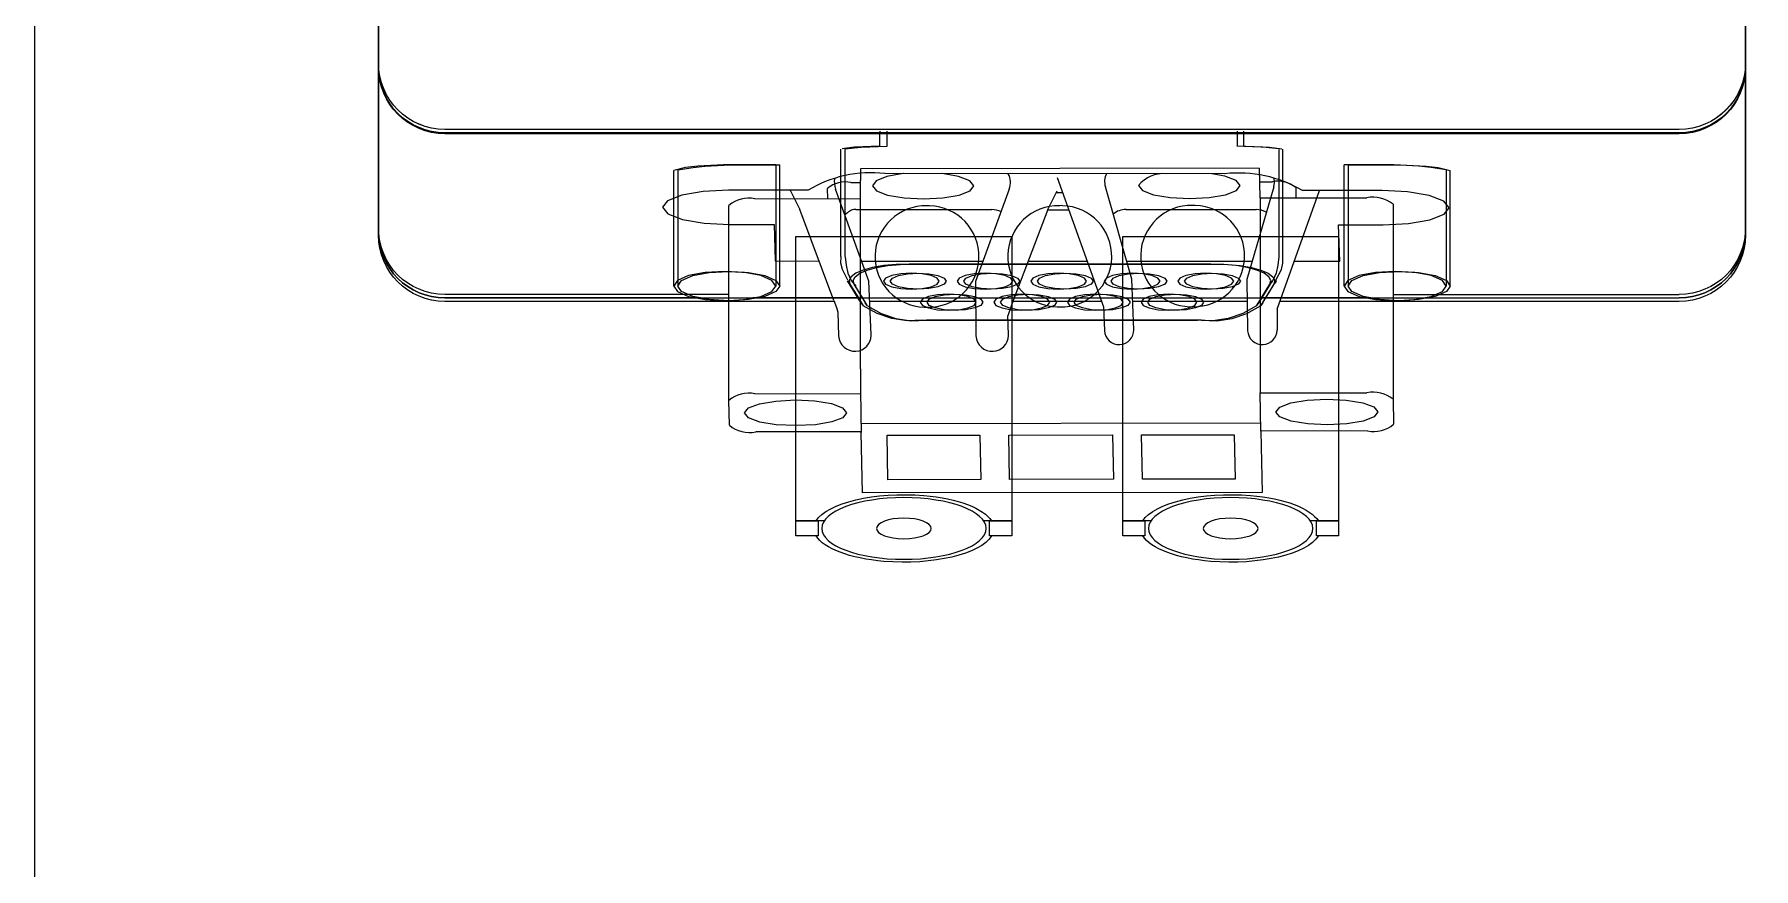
# Model space of a CAD drawing. Extents: x 2 to 47.7, y 0.2 to 35.3.
# Drawn here: x 27.998 to 30.586, y 13.795 to 15.05 of the extents above; entities that cross this region are included whole.
import ezdxf

# ---------------------------------------------------------------- set-up
doc = ezdxf.new("R2010")
doc.units = 0
doc.header["$MEASUREMENT"] = 0
for name, color, linetype in [('3_01__NONE_REFER_TO_NOTE_4', 7, 'CONTINUOUS'), ('3_02__EIA-232__1', 7, 'CONTINUOUS'), ('3_03__EIA-485__4-WIRE___2', 7, 'CONTINUOUS'), ('3_04__FIBER_OPTIC__200_U_0', 7, 'CONTINUOUS'), ('3_05__FIBER_OPTIC__62_5_U_', 7, 'CONTINUOUS'), ('3_06__EIA-485__2-WIRE___5', 7, 'CONTINUOUS'), ('5_00_DWG', 7, 'CONTINUOUS')]:
    doc.layers.add(name, color=color, linetype=linetype)

msp = doc.modelspace()

# ---------------------------------------------------------------- linework, layer by layer
at = {"layer": '3_01__NONE_REFER_TO_NOTE_4', "color": 250}
msp.add_open_spline([(30.5739, 14.7537), (30.5739, 14.6984), (30.5291, 14.6537), (30.4739, 14.6537), (30.4739, 14.6537), (28.6157, 14.6537), (28.6157, 14.6537), (28.5605, 14.6537), (28.5157, 14.6984), (28.5157, 14.7537), (28.5157, 14.7537), (28.5157, 19.5922), (28.5157, 19.5922), (28.5157, 19.6475), (28.5605, 19.6922), (28.6157, 19.6922), (28.6157, 19.6922), (30.4739, 19.6922), (30.4739, 19.6922), (30.5291, 19.6922), (30.5739, 19.6475), (30.5739, 19.5922), (30.5739, 19.5922), (30.5739, 14.7537), (30.5739, 14.7537)], degree=3, knots=[0, 0, 0, 0, 1, 1, 1, 2, 2, 2, 3, 3, 3, 4, 4, 4, 5, 5, 5, 6, 6, 6, 7, 7, 7, 8, 8, 8, 8], dxfattribs=at)
at = {"layer": '3_02__EIA-232__1', "color": 250}
for points in [[(29.2708, 14.8962), (29.2709, 14.9044)], [(29.2708, 14.8822), (29.2708, 14.8962)], [(29.8084, 14.9044), (29.8085, 14.8962)], [(29.8085, 14.8962), (29.8085, 14.8822)], [(29.212, 14.7158), (29.212, 14.8777)], [(29.2708, 14.8822), (29.2321, 14.8804), (29.2138, 14.8782)], [(29.271, 14.8814), (29.2708, 14.8822)], [(29.8085, 14.8822), (29.8084, 14.8814)], [(29.8715, 14.8782), (29.8472, 14.8804), (29.8085, 14.8822)], [(29.8715, 14.8771), (29.8715, 14.7158)], [(29.035, 14.8537), (28.9964, 14.8518), (28.9782, 14.8498), (28.9602, 14.8452)], [(28.9602, 14.6715), (28.9602, 14.8452)], [(29.114, 14.8537), (29.035, 14.8537)], [(29.114, 14.8537), (29.114, 14.6715)], [(29.9694, 14.6715), (29.9694, 14.8537)], [(30.0443, 14.8537), (29.9694, 14.8537)], [(30.1233, 14.8462), (30.1002, 14.8499), (30.0823, 14.8518), (30.0443, 14.8537)], [(30.1233, 14.8462), (30.1233, 14.6715)], [(29.2226, 14.6803), (29.2142, 14.6967), (29.212, 14.7062), (29.2123, 14.7158)], [(29.3146, 14.7047), (29.2951, 14.704), (29.2764, 14.7023), (29.2596, 14.6994), (29.2454, 14.6955), (29.2345, 14.6908), (29.2274, 14.6855), (29.2244, 14.6799), (29.2256, 14.6743)], [(29.7689, 14.7047), (29.3146, 14.7047)], [(29.8578, 14.6743), (29.8591, 14.6799), (29.8561, 14.6855), (29.849, 14.6908), (29.8381, 14.6955), (29.8238, 14.6994), (29.8071, 14.7023), (29.7884, 14.704), (29.7689, 14.7047)], [(29.8711, 14.7154), (29.8699, 14.7031), (29.8673, 14.6911), (29.8623, 14.6798), (29.8552, 14.6714)], [(28.9602, 14.6715), (28.966, 14.6632), (28.9827, 14.6559), (28.9946, 14.6537), (29.0077, 14.6512), (29.0371, 14.6495), (29.0666, 14.6512), (29.0796, 14.6537), (29.0915, 14.6559), (29.1082, 14.6632), (29.114, 14.6715), (29.1082, 14.68), (29.0915, 14.6872), (29.0666, 14.692), (29.0371, 14.6937), (29.0077, 14.692), (28.9827, 14.6872), (28.966, 14.68), (28.9602, 14.6715), (28.9602, 14.6715)], [(29.2422, 14.6467), (29.2221, 14.6794)], [(29.2221, 14.6794), (29.2229, 14.6781), (29.2256, 14.6743)], [(29.2761, 14.679), (29.2793, 14.6744), (29.2884, 14.6704), (29.3021, 14.6678), (29.3181, 14.6669), (29.3343, 14.6678), (29.3479, 14.6704), (29.357, 14.6744), (29.3601, 14.679), (29.357, 14.6836), (29.3479, 14.6875), (29.3343, 14.6901), (29.3181, 14.691), (29.3021, 14.6901), (29.2884, 14.6875), (29.2793, 14.6836), (29.2761, 14.679), (29.2761, 14.679)], [(29.3868, 14.679), (29.3901, 14.6744), (29.3992, 14.6704), (29.4128, 14.6678), (29.4289, 14.6669), (29.445, 14.6678), (29.4586, 14.6704), (29.4678, 14.6744), (29.471, 14.679), (29.4678, 14.6836), (29.4586, 14.6875), (29.445, 14.6901), (29.4289, 14.691), (29.4128, 14.6901), (29.3992, 14.6875), (29.3901, 14.6836), (29.3868, 14.679), (29.3868, 14.679)], [(29.4977, 14.679), (29.5009, 14.6744), (29.51, 14.6704), (29.5236, 14.6678), (29.5397, 14.6669), (29.5558, 14.6678), (29.5694, 14.6704), (29.5786, 14.6744), (29.5817, 14.679), (29.5786, 14.6836), (29.5694, 14.6875), (29.5558, 14.6901), (29.5397, 14.691), (29.5236, 14.6901), (29.51, 14.6875), (29.5009, 14.6836), (29.4977, 14.679), (29.4977, 14.679)], [(29.6084, 14.679), (29.6116, 14.6744), (29.6207, 14.6704), (29.6343, 14.6678), (29.6504, 14.6669), (29.6665, 14.6678), (29.6801, 14.6704), (29.6893, 14.6744), (29.6925, 14.679), (29.6893, 14.6836), (29.6801, 14.6875), (29.6665, 14.6901), (29.6504, 14.691), (29.6343, 14.6901), (29.6207, 14.6875), (29.6116, 14.6836), (29.6084, 14.679), (29.6084, 14.679)], [(29.7192, 14.679), (29.7224, 14.6744), (29.7315, 14.6704), (29.7451, 14.6678), (29.7612, 14.6669), (29.7773, 14.6678), (29.791, 14.6704), (29.8001, 14.6744), (29.8033, 14.679), (29.8001, 14.6836), (29.791, 14.6875), (29.7773, 14.6901), (29.7612, 14.691), (29.7451, 14.6901), (29.7315, 14.6875), (29.7224, 14.6836), (29.7192, 14.679), (29.7192, 14.679)], [(29.8614, 14.6794), (29.8413, 14.6467)], [(29.8614, 14.6794), (29.8606, 14.6781), (29.8578, 14.6743)], [(29.9694, 14.6715), (29.9753, 14.6632), (29.992, 14.6559), (30.0039, 14.6537), (30.0169, 14.6512), (30.0464, 14.6495), (30.0758, 14.6512), (30.0888, 14.6537), (30.1007, 14.6559), (30.1175, 14.6632), (30.1233, 14.6715), (30.1175, 14.68), (30.1007, 14.6872), (30.0758, 14.692), (30.0464, 14.6937), (30.0169, 14.692), (29.992, 14.6872), (29.9753, 14.68), (29.9694, 14.6715), (29.9694, 14.6715)], [(28.9946, 14.6537), (28.6157, 14.6537)], [(29.2383, 14.6537), (29.0796, 14.6537)], [(29.2256, 14.6743), (29.2383, 14.6537), (29.2457, 14.6416)], [(29.3315, 14.6472), (29.3346, 14.6425), (29.3438, 14.6386), (29.3574, 14.636), (29.3735, 14.6351), (29.3896, 14.636), (29.4033, 14.6386), (29.4124, 14.6425), (29.4156, 14.6472), (29.4124, 14.6518), (29.4033, 14.6557), (29.3896, 14.6583), (29.3735, 14.6592), (29.3574, 14.6583), (29.3438, 14.6557), (29.3346, 14.6518), (29.3315, 14.6472), (29.3315, 14.6472)], [(29.4422, 14.6472), (29.4454, 14.6425), (29.4546, 14.6386), (29.4682, 14.636), (29.4843, 14.6351), (29.5004, 14.636), (29.514, 14.6386), (29.5232, 14.6425), (29.5264, 14.6472), (29.5232, 14.6518), (29.514, 14.6557), (29.5004, 14.6583), (29.4843, 14.6592), (29.4682, 14.6583), (29.4546, 14.6557), (29.4454, 14.6518), (29.4422, 14.6472), (29.4422, 14.6472)], [(29.553, 14.6472), (29.5562, 14.6425), (29.5653, 14.6386), (29.5789, 14.636), (29.5951, 14.6351), (29.6112, 14.636), (29.6248, 14.6386), (29.6339, 14.6425), (29.6371, 14.6472), (29.6339, 14.6518), (29.6248, 14.6557), (29.6112, 14.6583), (29.5951, 14.6592), (29.5789, 14.6583), (29.5653, 14.6557), (29.5562, 14.6518), (29.553, 14.6472), (29.553, 14.6472)], [(29.6638, 14.6472), (29.667, 14.6425), (29.6761, 14.6386), (29.6898, 14.636), (29.7059, 14.6351), (29.7219, 14.636), (29.7356, 14.6386), (29.7447, 14.6425), (29.7479, 14.6472), (29.7447, 14.6518), (29.7356, 14.6557), (29.7219, 14.6583), (29.7059, 14.6592), (29.6898, 14.6583), (29.6761, 14.6557), (29.667, 14.6518), (29.6638, 14.6472), (29.6638, 14.6472)], [(29.8377, 14.6416), (29.8451, 14.6537), (29.8578, 14.6743)], [(30.0039, 14.6537), (29.8451, 14.6537)], [(29.2422, 14.6467), (29.243, 14.6454), (29.2457, 14.6416)], [(29.3346, 14.6202), (29.3115, 14.6193), (29.2887, 14.6227), (29.2665, 14.6302), (29.2457, 14.6416)], [(29.8377, 14.6416), (29.8169, 14.6302), (29.7948, 14.6227), (29.7719, 14.6193), (29.7488, 14.6202)], [(29.8377, 14.6416), (29.8405, 14.6454), (29.8413, 14.6467)], [(29.3346, 14.6202), (29.7488, 14.6202)]]:
    msp.add_lwpolyline(points, dxfattribs=at)
for points, knots in [([(30.1007, 14.6537), (30.1007, 14.6537), (30.4739, 14.6537), (30.4739, 14.6537), (30.5291, 14.6537), (30.5739, 14.6984), (30.5739, 14.7537), (30.5739, 14.7537), (30.5739, 19.5922), (30.5739, 19.5922), (30.5739, 19.6475), (30.5291, 19.6922), (30.4739, 19.6922), (30.4739, 19.6922), (28.6157, 19.6922), (28.6157, 19.6922), (28.5605, 19.6922), (28.5157, 19.6475), (28.5157, 19.5922), (28.5157, 19.5922), (28.5157, 14.7537), (28.5157, 14.7537), (28.5157, 14.6984), (28.5605, 14.6537), (28.6157, 14.6537)], [0, 0, 0, 0, 1, 1, 1, 2, 2, 2, 3, 3, 3, 4, 4, 4, 5, 5, 5, 6, 6, 6, 7, 7, 7, 8, 8, 8, 8]), ([(30.5738, 15.0072), (30.5738, 14.9519), (30.529, 14.9072), (30.4738, 14.9072), (30.4738, 14.9072), (28.6156, 14.9072), (28.6156, 14.9072), (28.5604, 14.9072), (28.5156, 14.9519), (28.5156, 15.0072)], [0, 0, 0, 0, 1, 1, 1, 2, 2, 2, 3, 3, 3, 3])]:
    msp.add_open_spline(points, degree=3, knots=knots, dxfattribs=at)
at = {"layer": '3_03__EIA-485__4-WIRE___2', "color": 250}
for points in [[(29.2811, 14.9044), (29.281, 14.8962)], [(29.281, 14.8962), (29.281, 14.8822)], [(29.8187, 14.8962), (29.8186, 14.9044)], [(29.8187, 14.8822), (29.8187, 14.8962)], [(29.2181, 14.8782), (29.2423, 14.8804), (29.281, 14.8822)], [(29.2181, 14.8771), (29.2181, 14.7158)], [(29.281, 14.8822), (29.2812, 14.8814)], [(29.8185, 14.8814), (29.8187, 14.8822)], [(29.8187, 14.8822), (29.8574, 14.8804), (29.8758, 14.8782)], [(29.8775, 14.7158), (29.8775, 14.8777)], [(28.9663, 14.8462), (28.9894, 14.8499), (29.0072, 14.8518), (29.0452, 14.8537)], [(28.9663, 14.8462), (28.9663, 14.6715)], [(29.0452, 14.8537), (29.1201, 14.8537)], [(29.1201, 14.6715), (29.1201, 14.8537)], [(29.9755, 14.8537), (29.9755, 14.6715)], [(29.9755, 14.8537), (30.0545, 14.8537)], [(30.0545, 14.8537), (30.0932, 14.8518), (30.1113, 14.8498), (30.1293, 14.8452)], [(30.1293, 14.6715), (30.1293, 14.8452)], [(29.2185, 14.7154), (29.2197, 14.7031), (29.2223, 14.6911), (29.2272, 14.6798), (29.2343, 14.6714)], [(29.2318, 14.6743), (29.2304, 14.6799), (29.2335, 14.6855), (29.2405, 14.6908), (29.2515, 14.6955), (29.2657, 14.6994), (29.2824, 14.7023), (29.3011, 14.704), (29.3206, 14.7047)], [(29.3206, 14.7047), (29.775, 14.7047)], [(29.775, 14.7047), (29.7945, 14.704), (29.8132, 14.7023), (29.83, 14.6994), (29.8442, 14.6955), (29.8551, 14.6908), (29.8621, 14.6855), (29.8652, 14.6799), (29.8639, 14.6743)], [(29.8669, 14.6803), (29.8754, 14.6967), (29.8775, 14.7062), (29.8772, 14.7158)], [(29.1201, 14.6715), (29.1142, 14.6632), (29.0976, 14.6559), (29.0857, 14.6537), (29.0726, 14.6512), (29.0432, 14.6495), (29.0138, 14.6512), (29.0007, 14.6537), (28.9888, 14.6559), (28.9721, 14.6632), (28.9663, 14.6715), (28.9721, 14.68), (28.9888, 14.6872), (29.0138, 14.692), (29.0432, 14.6937), (29.0726, 14.692), (29.0976, 14.6872), (29.1142, 14.68), (29.1201, 14.6715), (29.1201, 14.6715)], [(29.2282, 14.6794), (29.2483, 14.6467)], [(29.2282, 14.6794), (29.229, 14.6781), (29.2318, 14.6743)], [(29.3703, 14.679), (29.3672, 14.6744), (29.3581, 14.6704), (29.3445, 14.6678), (29.3284, 14.6669), (29.3123, 14.6678), (29.2986, 14.6704), (29.2895, 14.6744), (29.2863, 14.679), (29.2895, 14.6836), (29.2986, 14.6875), (29.3123, 14.6901), (29.3284, 14.691), (29.3445, 14.6901), (29.3581, 14.6875), (29.3672, 14.6836), (29.3703, 14.679), (29.3703, 14.679)], [(29.4811, 14.679), (29.4779, 14.6744), (29.4688, 14.6704), (29.4552, 14.6678), (29.4391, 14.6669), (29.423, 14.6678), (29.4094, 14.6704), (29.4002, 14.6744), (29.3971, 14.679), (29.4002, 14.6836), (29.4094, 14.6875), (29.423, 14.6901), (29.4391, 14.691), (29.4552, 14.6901), (29.4688, 14.6875), (29.4779, 14.6836), (29.4811, 14.679), (29.4811, 14.679)], [(29.5919, 14.679), (29.5887, 14.6744), (29.5796, 14.6704), (29.566, 14.6678), (29.5499, 14.6669), (29.5338, 14.6678), (29.5202, 14.6704), (29.511, 14.6744), (29.5078, 14.679), (29.511, 14.6836), (29.5202, 14.6875), (29.5338, 14.6901), (29.5499, 14.691), (29.566, 14.6901), (29.5796, 14.6875), (29.5887, 14.6836), (29.5919, 14.679), (29.5919, 14.679)], [(29.7027, 14.679), (29.6994, 14.6744), (29.6903, 14.6704), (29.6767, 14.6678), (29.6606, 14.6669), (29.6445, 14.6678), (29.6309, 14.6704), (29.6217, 14.6744), (29.6186, 14.679), (29.6217, 14.6836), (29.6309, 14.6875), (29.6445, 14.6901), (29.6606, 14.691), (29.6767, 14.6901), (29.6903, 14.6875), (29.6994, 14.6836), (29.7027, 14.679), (29.7027, 14.679)], [(29.8135, 14.679), (29.8103, 14.6744), (29.8011, 14.6704), (29.7875, 14.6678), (29.7714, 14.6669), (29.7553, 14.6678), (29.7417, 14.6704), (29.7326, 14.6744), (29.7294, 14.679), (29.7326, 14.6836), (29.7417, 14.6875), (29.7553, 14.6901), (29.7714, 14.691), (29.7875, 14.6901), (29.8011, 14.6875), (29.8103, 14.6836), (29.8135, 14.679), (29.8135, 14.679)], [(29.8473, 14.6467), (29.8674, 14.6794)], [(29.8674, 14.6794), (29.8666, 14.6781), (29.8639, 14.6743)], [(30.1293, 14.6715), (30.1235, 14.6632), (30.1069, 14.6559), (30.0949, 14.6537), (30.0818, 14.6512), (30.0524, 14.6495), (30.0229, 14.6512), (30.0099, 14.6537), (29.998, 14.6559), (29.9814, 14.6632), (29.9755, 14.6715), (29.9814, 14.68), (29.998, 14.6872), (30.0229, 14.692), (30.0524, 14.6937), (30.0818, 14.692), (30.1069, 14.6872), (30.1235, 14.68), (30.1293, 14.6715), (30.1293, 14.6715)], [(29.0858, 14.6537), (29.2445, 14.6537)], [(29.2518, 14.6416), (29.2444, 14.6537), (29.2318, 14.6743)], [(29.4257, 14.6472), (29.4225, 14.6425), (29.4135, 14.6386), (29.3997, 14.636), (29.3837, 14.6351), (29.3676, 14.636), (29.3539, 14.6386), (29.3448, 14.6425), (29.3417, 14.6472), (29.3448, 14.6518), (29.3539, 14.6557), (29.3676, 14.6583), (29.3837, 14.6592), (29.3997, 14.6583), (29.4135, 14.6557), (29.4225, 14.6518), (29.4257, 14.6472), (29.4257, 14.6472)], [(29.5366, 14.6472), (29.5334, 14.6425), (29.5242, 14.6386), (29.5106, 14.636), (29.4945, 14.6351), (29.4784, 14.636), (29.4648, 14.6386), (29.4556, 14.6425), (29.4524, 14.6472), (29.4556, 14.6518), (29.4648, 14.6557), (29.4784, 14.6583), (29.4945, 14.6592), (29.5106, 14.6583), (29.5242, 14.6557), (29.5334, 14.6518), (29.5366, 14.6472), (29.5366, 14.6472)], [(29.6473, 14.6472), (29.6441, 14.6425), (29.635, 14.6386), (29.6214, 14.636), (29.6053, 14.6351), (29.5892, 14.636), (29.5755, 14.6386), (29.5664, 14.6425), (29.5632, 14.6472), (29.5664, 14.6518), (29.5755, 14.6557), (29.5892, 14.6583), (29.6053, 14.6592), (29.6214, 14.6583), (29.635, 14.6557), (29.6441, 14.6518), (29.6473, 14.6472), (29.6473, 14.6472)], [(29.7581, 14.6472), (29.7549, 14.6425), (29.7457, 14.6386), (29.7321, 14.636), (29.716, 14.6351), (29.6999, 14.636), (29.6863, 14.6386), (29.6771, 14.6425), (29.6739, 14.6472), (29.6771, 14.6518), (29.6863, 14.6557), (29.6999, 14.6583), (29.716, 14.6592), (29.7321, 14.6583), (29.7457, 14.6557), (29.7549, 14.6518), (29.7581, 14.6472), (29.7581, 14.6472)], [(29.8639, 14.6743), (29.8512, 14.6537), (29.8438, 14.6416)], [(29.8513, 14.6537), (30.01, 14.6537)], [(30.095, 14.6537), (30.4739, 14.6537)], [(29.2518, 14.6416), (29.2491, 14.6454), (29.2483, 14.6467)], [(29.2518, 14.6416), (29.2727, 14.6302), (29.2947, 14.6227), (29.3177, 14.6193), (29.3407, 14.6202)], [(29.7549, 14.6202), (29.778, 14.6193), (29.8009, 14.6227), (29.823, 14.6302), (29.8438, 14.6416)], [(29.8473, 14.6467), (29.8465, 14.6454), (29.8438, 14.6416)], [(29.7549, 14.6202), (29.3407, 14.6202)]]:
    msp.add_lwpolyline(points, dxfattribs=at)
for points, knots in [([(28.9889, 14.6537), (28.9889, 14.6537), (28.6158, 14.6537), (28.6158, 14.6537), (28.5605, 14.6537), (28.5158, 14.6984), (28.5158, 14.7537), (28.5158, 14.7537), (28.5158, 19.5922), (28.5158, 19.5922), (28.5158, 19.6475), (28.5605, 19.6922), (28.6158, 19.6922), (28.6158, 19.6922), (30.4739, 19.6922), (30.4739, 19.6922), (30.5292, 19.6922), (30.5739, 19.6475), (30.5739, 19.5922), (30.5739, 19.5922), (30.5739, 14.7537), (30.5739, 14.7537), (30.5739, 14.6984), (30.5292, 14.6537), (30.4739, 14.6537)], [0, 0, 0, 0, 1, 1, 1, 2, 2, 2, 3, 3, 3, 4, 4, 4, 5, 5, 5, 6, 6, 6, 7, 7, 7, 8, 8, 8, 8]), ([(30.5739, 15.002), (30.5739, 14.9468), (30.5291, 14.902), (30.4739, 14.902), (30.4739, 14.902), (28.6157, 14.902), (28.6157, 14.902), (28.5605, 14.902), (28.5157, 14.9468), (28.5157, 15.002)], [0, 0, 0, 0, 1, 1, 1, 2, 2, 2, 3, 3, 3, 3])]:
    msp.add_open_spline(points, degree=3, knots=knots, dxfattribs=at)
at = {"layer": '3_04__FIBER_OPTIC__200_U_0', "color": 250}
for points in [[(29.306, 14.8407), (29.3059, 14.8407), (29.2812, 14.8364), (29.2649, 14.83), (29.2593, 14.8225), (29.2653, 14.8149), (29.2821, 14.8085), (29.307, 14.8042), (29.3363, 14.8027), (29.3654, 14.8042), (29.3901, 14.8085), (29.4064, 14.8148), (29.412, 14.8224)], [(29.79, 14.8405), (29.278, 14.8407)], [(29.412, 14.8224), (29.406, 14.8299), (29.3892, 14.8364), (29.3643, 14.8407), (29.3641, 14.8407)], [(29.5377, 14.8349), (29.6075, 14.6401)], [(29.6599, 14.8229), (29.666, 14.8153), (29.6828, 14.8089), (29.7077, 14.8046), (29.737, 14.8031), (29.7663, 14.8046), (29.791, 14.8088), (29.8073, 14.8152), (29.8129, 14.8228), (29.8069, 14.8304), (29.7901, 14.8368), (29.7703, 14.8405)], [(29.8636, 14.8206), (29.8648, 14.8272), (29.8643, 14.8337)], [(29.0428, 14.8158), (29.0046, 14.8138), (28.9723, 14.8082), (28.9509, 14.7999), (28.9436, 14.79), (28.9515, 14.7801), (28.9734, 14.7717), (29.006, 14.7661), (29.0444, 14.7641)], [(29.1627, 14.8157), (29.0428, 14.8158)], [(29.1361, 14.815), (29.136, 14.8157)], [(29.1361, 14.815), (29.1502, 14.7868)], [(29.2541, 14.6787), (29.2037, 14.8175)], [(29.4653, 14.8174), (29.4144, 14.6786)], [(29.5233, 14.7866), (29.5376, 14.8148)], [(29.5364, 14.8124), (29.5457, 14.8124)], [(29.6501, 14.6817), (29.6101, 14.8207)], [(29.8636, 14.8206), (29.8229, 14.6816)], [(29.8687, 14.6367), (29.9323, 14.8153)], [(30.0267, 14.8153), (29.9069, 14.8153)], [(30.0283, 14.7636), (30.0665, 14.7655), (30.0988, 14.7711), (30.1202, 14.7795), (30.1275, 14.7894), (30.1196, 14.7993), (30.0977, 14.8077), (30.0651, 14.8133), (30.0267, 14.8153)], [(29.2013, 14.65), (29.1502, 14.7868)], [(29.2342, 14.7867), (29.4393, 14.7866)], [(29.3132, 14.7867), (29.3132, 14.7864)], [(29.3632, 14.7864), (29.3632, 14.7867)], [(29.3649, 14.7864), (29.3649, 14.7867)], [(29.5233, 14.7866), (29.4713, 14.6498)], [(29.5232, 14.7863), (29.5551, 14.7863)], [(29.6412, 14.7867), (29.837, 14.7866)], [(29.7132, 14.7867), (29.7132, 14.7862)], [(29.7632, 14.7862), (29.7632, 14.7866)], [(29.7649, 14.7862), (29.7649, 14.7866)], [(29.0444, 14.7641), (29.1114, 14.7641)], [(29.1114, 14.7641), (29.113, 14.7093)], [(29.963, 14.7088), (29.9613, 14.7636)], [(29.9613, 14.7636), (30.0283, 14.7636)], [(29.113, 14.7093), (29.1792, 14.7092)], [(29.243, 14.7092), (29.4256, 14.7091)], [(29.4938, 14.7091), (29.5828, 14.709)], [(29.6422, 14.709), (29.8309, 14.7089)], [(29.8944, 14.7089), (29.963, 14.7088)], [(29.2577, 14.5982), (29.2541, 14.6787)], [(29.4144, 14.6786), (29.4152, 14.5965)], [(29.653, 14.6058), (29.6501, 14.6817)], [(29.8229, 14.6816), (29.8242, 14.6044)], [(29.2013, 14.65), (29.2051, 14.6395), (29.2074, 14.6323)], [(29.2074, 14.6323), (29.2085, 14.5966)], [(29.4147, 14.6485), (29.2554, 14.6485)], [(29.4644, 14.598), (29.4635, 14.6267)], [(29.6045, 14.6485), (29.4708, 14.6485)], [(29.6075, 14.6401), (29.6086, 14.6045)], [(29.8235, 14.6485), (29.6514, 14.6485)], [(29.8687, 14.6367), (29.8686, 14.605)], [(29.2577, 14.5974), (29.2577, 14.5982)], [(29.4644, 14.5973), (29.4644, 14.598)]]:
    msp.add_lwpolyline(points, dxfattribs=at)
for points, knots in [([(29.2019, 14.6485), (29.2019, 14.6485), (28.6158, 14.6485), (28.6158, 14.6485), (28.5605, 14.6485), (28.5158, 14.6933), (28.5158, 14.7485), (28.5158, 14.7485), (28.5158, 19.5871), (28.5158, 19.5871), (28.5158, 19.6423), (28.5605, 19.6871), (28.6158, 19.6871), (28.6158, 19.6871), (30.4739, 19.6871), (30.4739, 19.6871), (30.5292, 19.6871), (30.5739, 19.6423), (30.5739, 19.5871), (30.5739, 19.5871), (30.5739, 14.7485), (30.5739, 14.7485), (30.5739, 14.6933), (30.5292, 14.6485), (30.4739, 14.6485), (30.4739, 14.6485), (29.8729, 14.6485), (29.8729, 14.6485)], [0, 0, 0, 0, 1, 1, 1, 2, 2, 2, 3, 3, 3, 4, 4, 4, 5, 5, 5, 6, 6, 6, 7, 7, 7, 8, 8, 8, 9, 9, 9, 9]), ([(30.5739, 15.0008), (30.5739, 14.9456), (30.5292, 14.9008), (30.4739, 14.9008), (30.4739, 14.9008), (28.6158, 14.9008), (28.6158, 14.9008), (28.5605, 14.9008), (28.5158, 14.9456), (28.5158, 15.0008)], [0, 0, 0, 0, 1, 1, 1, 2, 2, 2, 3, 3, 3, 3]), ([(29.6086, 14.6045), (29.6093, 14.5922), (29.6198, 14.5829), (29.6321, 14.5836), (29.6439, 14.5842), (29.6531, 14.594), (29.653, 14.6058)], [0, 0, 0, 0, 1, 1, 1, 2, 2, 2, 2]), ([(29.8242, 14.6044), (29.8249, 14.5921), (29.8354, 14.5827), (29.8477, 14.5834), (29.8592, 14.5841), (29.8683, 14.5935), (29.8686, 14.605)], [0, 0, 0, 0, 1, 1, 1, 2, 2, 2, 2]), ([(29.2085, 14.5966), (29.2093, 14.5831), (29.221, 14.5727), (29.2346, 14.5735), (29.2473, 14.5743), (29.2574, 14.5846), (29.2577, 14.5974)], [0, 0, 0, 0, 1, 1, 1, 2, 2, 2, 2]), ([(29.4152, 14.5965), (29.416, 14.583), (29.4277, 14.5726), (29.4412, 14.5734), (29.454, 14.5741), (29.464, 14.5845), (29.4644, 14.5973)], [0, 0, 0, 0, 1, 1, 1, 2, 2, 2, 2])]:
    msp.add_open_spline(points, degree=3, knots=knots, dxfattribs=at)
for points in [[(29.278, 14.8407), (29.2378, 14.8455), (29.1972, 14.8367), (29.1627, 14.8157)], [(29.2026, 14.8337), (29.2015, 14.8283), (29.2019, 14.8227), (29.2037, 14.8175)], [(29.4653, 14.8174), (29.4681, 14.825), (29.4676, 14.8334), (29.464, 14.8406)], [(29.6117, 14.8406), (29.6087, 14.8344), (29.6082, 14.8273), (29.6101, 14.8207)], [(29.7015, 14.8405), (29.6856, 14.8419), (29.67, 14.8353), (29.6599, 14.8229)], [(29.9069, 14.8153), (29.8716, 14.8361), (29.8306, 14.845), (29.79, 14.8405)], [(29.2342, 14.7867), (29.2261, 14.7867), (29.2237, 14.7836), (29.218, 14.7781)], [(29.4529, 14.7835), (29.4487, 14.7855), (29.444, 14.7866), (29.4393, 14.7866)], [(29.6412, 14.7867), (29.6341, 14.7867), (29.6273, 14.7843), (29.6218, 14.7799)], [(29.8525, 14.7825), (29.8478, 14.7852), (29.8424, 14.7866), (29.837, 14.7866)], [(29.4713, 14.6498), (29.4684, 14.6423), (29.4658, 14.6346), (29.4635, 14.6267)]]:
    msp.add_open_spline(points, degree=3, dxfattribs=at)
at = {"layer": '3_05__FIBER_OPTIC__62_5_U_', "color": 250}
for points in [[(29.1868, 14.3181), (29.1443, 14.3181), (29.1443, 14.746), (29.4693, 14.746), (29.4693, 14.3181), (29.4268, 14.3181)], [(29.6787, 14.3181), (29.6362, 14.3181), (29.6362, 14.746), (29.9613, 14.746), (29.9613, 14.3181), (29.9188, 14.3181)], [(29.4694, 14.6537), (29.6363, 14.6537)], [(29.1777, 14.2955), (29.1443, 14.2955), (29.1443, 14.3181), (29.1777, 14.3181), (29.1777, 14.2955)], [(29.4693, 14.2955), (29.4359, 14.2955), (29.4359, 14.3181), (29.4693, 14.3181), (29.4693, 14.2955)], [(29.6696, 14.2955), (29.6362, 14.2955), (29.6362, 14.3181), (29.6696, 14.3181), (29.6696, 14.2955)], [(29.9613, 14.2955), (29.9279, 14.2955), (29.9279, 14.3181), (29.9613, 14.3181), (29.9613, 14.2955)]]:
    msp.add_lwpolyline(points, dxfattribs=at)
for points, knots in [([(29.9613, 14.6537), (29.9613, 14.6537), (30.4739, 14.6537), (30.4739, 14.6537), (30.5292, 14.6537), (30.5739, 14.6984), (30.5739, 14.7537), (30.5739, 14.7537), (30.5739, 19.5922), (30.5739, 19.5922), (30.5739, 19.6475), (30.5292, 19.6922), (30.4739, 19.6922), (30.4739, 19.6922), (28.6157, 19.6922), (28.6157, 19.6922), (28.5605, 19.6922), (28.5158, 19.6475), (28.5158, 19.5922), (28.5158, 19.5922), (28.5158, 14.7537), (28.5158, 14.7537), (28.5158, 14.6984), (28.5605, 14.6537), (28.6157, 14.6537), (28.6157, 14.6537), (29.1443, 14.6537), (29.1443, 14.6537)], [0, 0, 0, 0, 1, 1, 1, 2, 2, 2, 3, 3, 3, 4, 4, 4, 5, 5, 5, 6, 6, 6, 7, 7, 7, 8, 8, 8, 9, 9, 9, 9]), ([(30.5739, 15.0072), (30.5739, 14.9519), (30.5291, 14.9072), (30.4739, 14.9072), (30.4739, 14.9072), (28.6157, 14.9072), (28.6157, 14.9072), (28.5605, 14.9072), (28.5157, 14.9519), (28.5157, 15.0072)], [0, 0, 0, 0, 1, 1, 1, 2, 2, 2, 3, 3, 3, 3]), ([(29.4388, 14.3181), (29.4273, 14.3371), (29.3877, 14.3521), (29.3369, 14.3564), (29.2638, 14.3626), (29.1911, 14.3454), (29.1746, 14.3181), (29.1746, 14.3181), (29.1443, 14.3181), (29.1443, 14.3181), (29.1443, 14.3181), (29.1443, 14.2955), (29.1443, 14.2955), (29.1443, 14.2955), (29.1746, 14.2955), (29.1746, 14.2955), (29.1861, 14.2766), (29.2259, 14.2616), (29.2767, 14.2573), (29.3498, 14.2511), (29.4223, 14.2683), (29.4388, 14.2955), (29.4388, 14.2955), (29.4693, 14.2955), (29.4693, 14.2955), (29.4693, 14.2955), (29.4693, 14.3181), (29.4693, 14.3181), (29.4693, 14.3181), (29.4388, 14.3181), (29.4388, 14.3181)], [0, 0, 0, 0, 1, 1, 1, 2, 2, 2, 3, 3, 3, 4, 4, 4, 5, 5, 5, 6, 6, 6, 7, 7, 7, 8, 8, 8, 9, 9, 9, 10, 10, 10, 10]), ([(29.4306, 14.3068), (29.4306, 14.2812), (29.3751, 14.2604), (29.3067, 14.2604), (29.2385, 14.2604), (29.183, 14.2812), (29.183, 14.3068), (29.183, 14.3325), (29.2385, 14.3533), (29.3067, 14.3533), (29.3751, 14.3533), (29.4306, 14.3325), (29.4306, 14.3068)], [0, 0, 0, 0, 1, 1, 1, 2, 2, 2, 3, 3, 3, 4, 4, 4, 4]), ([(29.9308, 14.3181), (29.9192, 14.3371), (29.8796, 14.3521), (29.8288, 14.3564), (29.7558, 14.3626), (29.6831, 14.3454), (29.6665, 14.3181), (29.6665, 14.3181), (29.6362, 14.3181), (29.6362, 14.3181), (29.6362, 14.3181), (29.6362, 14.2955), (29.6362, 14.2955), (29.6362, 14.2955), (29.6665, 14.2955), (29.6665, 14.2955), (29.6781, 14.2766), (29.7179, 14.2616), (29.7687, 14.2573), (29.8417, 14.2511), (29.9143, 14.2683), (29.9308, 14.2955), (29.9308, 14.2955), (29.9613, 14.2955), (29.9613, 14.2955), (29.9613, 14.2955), (29.9613, 14.3181), (29.9613, 14.3181), (29.9613, 14.3181), (29.9308, 14.3181), (29.9308, 14.3181)], [0, 0, 0, 0, 1, 1, 1, 2, 2, 2, 3, 3, 3, 4, 4, 4, 5, 5, 5, 6, 6, 6, 7, 7, 7, 8, 8, 8, 9, 9, 9, 10, 10, 10, 10]), ([(29.9225, 14.3068), (29.9225, 14.2812), (29.8671, 14.2604), (29.7987, 14.2604), (29.7304, 14.2604), (29.675, 14.2812), (29.675, 14.3068), (29.675, 14.3325), (29.7304, 14.3533), (29.7987, 14.3533), (29.8671, 14.3533), (29.9225, 14.3325), (29.9225, 14.3068)], [0, 0, 0, 0, 1, 1, 1, 2, 2, 2, 3, 3, 3, 4, 4, 4, 4]), ([(29.348, 14.3068), (29.348, 14.2983), (29.3296, 14.2914), (29.3067, 14.2914), (29.284, 14.2914), (29.2655, 14.2983), (29.2655, 14.3068), (29.2655, 14.3154), (29.284, 14.3223), (29.3067, 14.3223), (29.3296, 14.3223), (29.348, 14.3154), (29.348, 14.3068)], [0, 0, 0, 0, 1, 1, 1, 2, 2, 2, 3, 3, 3, 4, 4, 4, 4]), ([(29.84, 14.3068), (29.84, 14.2983), (29.8216, 14.2914), (29.7987, 14.2914), (29.7759, 14.2914), (29.7575, 14.2983), (29.7575, 14.3068), (29.7575, 14.3154), (29.7759, 14.3223), (29.7987, 14.3223), (29.8216, 14.3223), (29.84, 14.3154), (29.84, 14.3068)], [0, 0, 0, 0, 1, 1, 1, 2, 2, 2, 3, 3, 3, 4, 4, 4, 4])]:
    msp.add_open_spline(points, degree=3, knots=knots, dxfattribs=at)
at = {"layer": '3_06__EIA-485__2-WIRE___5', "color": 250}
for points in [[(29.8415, 14.8488), (29.2415, 14.8478)], [(29.8415, 14.8488), (29.8427, 14.8043)], [(29.1923, 14.8032), (29.1919, 14.8185)], [(29.2268, 14.8274), (29.2415, 14.8274)], [(29.2416, 14.5472), (29.2415, 14.8302)], [(29.8419, 14.8284), (29.8615, 14.8285)], [(29.8967, 14.8197), (29.897, 14.8043)], [(29.0434, 14.4996), (29.0433, 14.793)], [(29.0824, 14.803), (29.2415, 14.8033)], [(29.8431, 14.8043), (30.0037, 14.8045)], [(29.8431, 14.8043), (29.8432, 14.5109)], [(30.0433, 14.7947), (30.0434, 14.5013)], [(30.0442, 14.6588), (30.4739, 14.6588)], [(29.2416, 14.5377), (29.2417, 14.5312)], [(29.2427, 14.4648), (29.2419, 14.5312)], [(29.0441, 14.462), (29.0434, 14.4996)], [(29.1441, 14.4615), (29.1147, 14.4629), (29.0897, 14.467), (29.073, 14.4733), (29.067, 14.4807), (29.0727, 14.4881), (29.0892, 14.4944), (29.114, 14.4986), (29.1434, 14.5002)], [(29.0826, 14.5096), (29.2422, 14.5099)], [(29.1434, 14.5002), (29.1728, 14.4987), (29.1978, 14.4946), (29.2145, 14.4883), (29.2205, 14.4809), (29.2148, 14.4735), (29.1983, 14.4672), (29.1735, 14.463), (29.1441, 14.4615)], [(29.8432, 14.5109), (30.0038, 14.5111)], [(29.8443, 14.4533), (29.8432, 14.5109)], [(29.9441, 14.4628), (29.9147, 14.4642), (29.8897, 14.4684), (29.873, 14.4746), (29.867, 14.482), (29.8727, 14.4894), (29.8892, 14.4957), (29.914, 14.5), (29.9434, 14.5015)], [(29.9434, 14.5015), (29.9728, 14.5001), (29.9978, 14.4959), (30.0145, 14.4897), (30.0205, 14.4823), (30.0148, 14.4749), (29.9983, 14.4685), (29.9735, 14.4643), (29.9441, 14.4628)], [(30.0434, 14.5013), (30.0441, 14.4636)], [(29.2427, 14.4524), (29.0837, 14.4521)], [(29.2427, 14.4648), (29.8441, 14.4657)], [(29.2427, 14.4648), (29.2427, 14.461)], [(29.2445, 14.3602), (29.2427, 14.4514)], [(29.2815, 14.447), (29.4211, 14.4473)], [(29.2828, 14.3802), (29.2815, 14.447)], [(29.4211, 14.4473), (29.4224, 14.3805)], [(29.4646, 14.4473), (29.6211, 14.4476)], [(29.4659, 14.3805), (29.4646, 14.4473)], [(29.6211, 14.4476), (29.6224, 14.3808)], [(29.6646, 14.4477), (29.8042, 14.4479)], [(29.6659, 14.3809), (29.6646, 14.4477)], [(29.8042, 14.4479), (29.8055, 14.3811)], [(30.005, 14.4536), (29.8443, 14.4533)], [(29.8443, 14.4533), (29.8461, 14.3608)], [(29.4224, 14.3805), (29.2828, 14.3802)], [(29.6224, 14.3808), (29.4659, 14.3805)], [(29.8055, 14.3811), (29.6659, 14.3809)], [(29.8461, 14.3608), (29.2445, 14.3602)]]:
    msp.add_lwpolyline(points, dxfattribs=at)
for points, knots in [([(29.0433, 14.6588), (29.0433, 14.6588), (28.6158, 14.6588), (28.6158, 14.6588), (28.5605, 14.6588), (28.5158, 14.7036), (28.5158, 14.7588), (28.5158, 14.7588), (28.5158, 19.5974), (28.5158, 19.5974), (28.5158, 19.6526), (28.5605, 19.6974), (28.6158, 19.6974), (28.6158, 19.6974), (30.4739, 19.6974), (30.4739, 19.6974), (30.5292, 19.6974), (30.5739, 19.6526), (30.5739, 19.5974), (30.5739, 19.5974), (30.5739, 14.7588), (30.5739, 14.7588), (30.5739, 14.7036), (30.5292, 14.6588), (30.4739, 14.6588)], [0, 0, 0, 0, 1, 1, 1, 2, 2, 2, 3, 3, 3, 4, 4, 4, 5, 5, 5, 6, 6, 6, 7, 7, 7, 8, 8, 8, 8]), ([(30.5739, 15.0072), (30.5739, 14.9519), (30.5291, 14.9072), (30.4739, 14.9072), (30.4739, 14.9072), (28.6157, 14.9072), (28.6157, 14.9072), (28.5605, 14.9072), (28.5157, 14.9519), (28.5157, 15.0072)], [0, 0, 0, 0, 1, 1, 1, 2, 2, 2, 3, 3, 3, 3]), ([(29.3415, 14.7922), (29.2994, 14.7933), (29.2644, 14.7601), (29.2633, 14.718), (29.2622, 14.6759), (29.2955, 14.6409), (29.3375, 14.6398), (29.3389, 14.6398), (29.3402, 14.6398), (29.3416, 14.6398)], [0, 0, 0, 0, 1, 1, 1, 2, 2, 2, 3, 3, 3, 3]), ([(29.3416, 14.6398), (29.3836, 14.6387), (29.4186, 14.672), (29.4197, 14.714), (29.4208, 14.7561), (29.3876, 14.7911), (29.3455, 14.7922), (29.3442, 14.7923), (29.3428, 14.7922), (29.3415, 14.7922)], [0, 0, 0, 0, 1, 1, 1, 2, 2, 2, 3, 3, 3, 3]), ([(29.5415, 14.7925), (29.4994, 14.7936), (29.4644, 14.7604), (29.4633, 14.7183), (29.4622, 14.6762), (29.4954, 14.6412), (29.5375, 14.6401), (29.5389, 14.6401), (29.5402, 14.6401), (29.5415, 14.6402)], [0, 0, 0, 0, 1, 1, 1, 2, 2, 2, 3, 3, 3, 3]), ([(29.5415, 14.6402), (29.5836, 14.6391), (29.6186, 14.6723), (29.6197, 14.7144), (29.6208, 14.7565), (29.5876, 14.7914), (29.5455, 14.7925), (29.5442, 14.7926), (29.5428, 14.7926), (29.5415, 14.7925)], [0, 0, 0, 0, 1, 1, 1, 2, 2, 2, 3, 3, 3, 3]), ([(29.7415, 14.7929), (29.6994, 14.794), (29.6644, 14.7607), (29.6633, 14.7186), (29.6622, 14.6766), (29.6954, 14.6416), (29.7375, 14.6405), (29.7389, 14.6404), (29.7402, 14.6404), (29.7415, 14.6405)], [0, 0, 0, 0, 1, 1, 1, 2, 2, 2, 3, 3, 3, 3]), ([(29.7415, 14.6405), (29.7836, 14.6394), (29.8186, 14.6726), (29.8197, 14.7147), (29.8208, 14.7568), (29.7876, 14.7918), (29.7455, 14.7929), (29.7442, 14.7929), (29.7428, 14.7929), (29.7415, 14.7929)], [0, 0, 0, 0, 1, 1, 1, 2, 2, 2, 3, 3, 3, 3])]:
    msp.add_open_spline(points, degree=3, knots=knots, dxfattribs=at)
for points in [[(29.2415, 14.8478), (29.2415, 14.8419), (29.2414, 14.836), (29.2415, 14.8302)], [(29.0824, 14.803), (29.0685, 14.8058), (29.0541, 14.8021), (29.0433, 14.793)], [(29.2268, 14.8274), (29.2144, 14.8299), (29.2016, 14.8266), (29.1919, 14.8185)], [(29.8967, 14.8197), (29.8868, 14.8277), (29.874, 14.8309), (29.8615, 14.8285)], [(30.0433, 14.7947), (30.0322, 14.8037), (30.0177, 14.8073), (30.0037, 14.8045)], [(29.2416, 14.5472), (29.2416, 14.5441), (29.2416, 14.5409), (29.2416, 14.5377)], [(29.0826, 14.5096), (29.0687, 14.5124), (29.0543, 14.5087), (29.0434, 14.4996)], [(30.0434, 14.5013), (30.0323, 14.5103), (30.0178, 14.5139), (30.0038, 14.5111)], [(29.0441, 14.462), (29.0552, 14.453), (29.0697, 14.4494), (29.0837, 14.4521)], [(29.2427, 14.461), (29.2427, 14.4578), (29.2427, 14.4546), (29.2427, 14.4514)], [(30.005, 14.4536), (30.0188, 14.4508), (30.0332, 14.4545), (30.0441, 14.4636)]]:
    msp.add_open_spline(points, degree=3, dxfattribs=at)
at = {"layer": '5_00_DWG', "color": 250}
msp.add_open_spline([(36.4782, 5.3148), (36.4782, 5.1492), (36.3438, 5.0149), (36.1782, 5.0149), (36.1782, 5.0149), (28.2977, 5.0149), (28.2977, 5.0149), (28.132, 5.0149), (27.9977, 5.1492), (27.9977, 5.3148), (27.9977, 5.3148), (27.9977, 19.7), (27.9977, 19.7), (27.9977, 19.8657), (28.132, 20), (28.2977, 20), (28.2977, 20), (36.1782, 20), (36.1782, 20), (36.3438, 20), (36.4782, 19.8657), (36.4782, 19.7), (36.4782, 19.7), (36.4782, 5.3148), (36.4782, 5.3148)], degree=3, knots=[0, 0, 0, 0, 1, 1, 1, 2, 2, 2, 3, 3, 3, 4, 4, 4, 5, 5, 5, 6, 6, 6, 7, 7, 7, 8, 8, 8, 8], dxfattribs=at)

doc.saveas('drawing.dxf')
